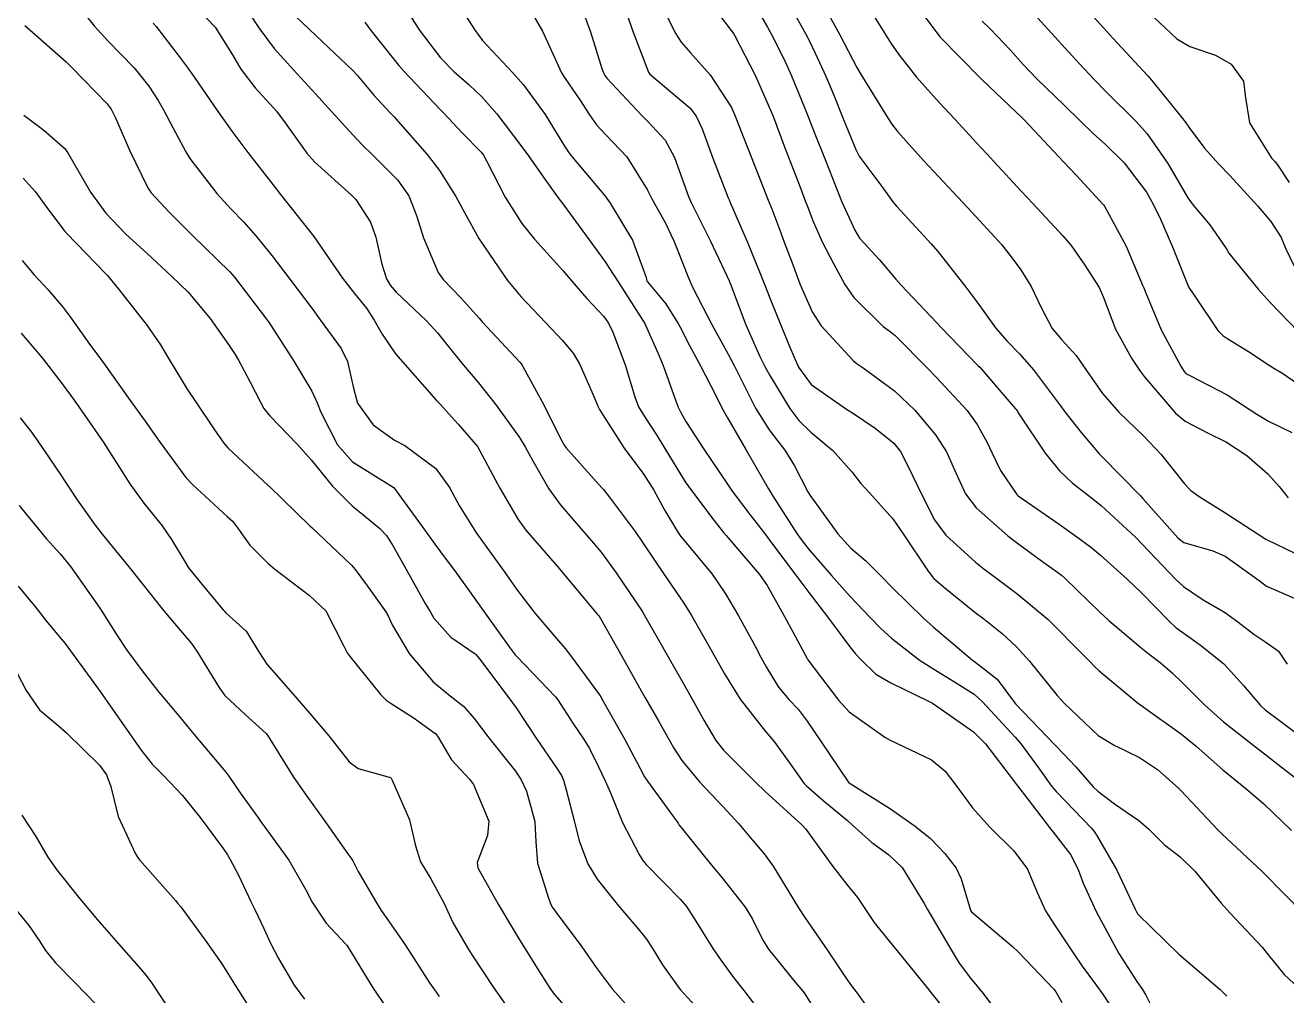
# Model space of a CAD drawing. Header units: metres. Extents: x 307586 to 320046, y 7427249 to 7434250.
# Drawn here: x 319321.9 to 319382.5, y 7427391 to 7427437.6 of the extents above; entities that cross this region are included whole.
import ezdxf

# ---------------------------------------------------------------- set-up
doc = ezdxf.new("R2010")
doc.units = ezdxf.units.M
doc.header["$MEASUREMENT"] = 0
doc.layers.add('Curvas de Nivel 1m', color=11, linetype='Continuous')
doc.layers.add('Curvas de Nivel 5m', color=15, linetype='Continuous')

msp = doc.modelspace()

# ---------------------------------------------------------------- linework, layer by layer
at = {"layer": 'Curvas de Nivel 1m', "flags": 128}
for points, elevation in [([(319356.582, 7427439.243), (319357.555, 7427437.544), (319357.736, 7427437.231), (319357.861, 7427436.989), (319358.444, 7427435.816), (319358.717, 7427435.217), (319359.334, 7427433.693), (319359.525, 7427433.204), (319359.604, 7427432.996), (319359.806, 7427432.505), (319360.331, 7427431.195), (319360.684, 7427430.287), (319361.119, 7427429.186), (319361.749, 7427427.792), (319361.982, 7427427.413), (319362.198, 7427427.173), (319362.944, 7427426.37), (319363.726, 7427425.438), (319363.976, 7427425.147), (319365.696, 7427423.33), (319365.885, 7427423.128), (319367.675, 7427421.29), (319367.764, 7427421.199), (319367.847, 7427421.107), (319369.072, 7427419.669), (319369.571, 7427419.081), (319369.597, 7427419.035), (319369.642, 7427418.958), (319370.9, 7427417.067), (319371.614, 7427416.202), (319372.196, 7427415.638), (319372.983, 7427415.039), (319373.596, 7427414.559), (319375.256, 7427413.013), (319375.57, 7427412.694), (319377.19, 7427410.994), (319377.548, 7427410.662), (319378.492, 7427410.022), (319379.53, 7427409.418), (319380.162, 7427408.954), (319380.934, 7427408.363), (319381.513, 7427407.986), (319382.124, 7427407.546), (319382.545, 7427406.924)], 849), ([(319359.985, 7427439.096), (319361.038, 7427437.188), (319361.847, 7427435.611), (319362.004, 7427435.337), (319362.104, 7427435.176), (319362.575, 7427434.425), (319363.36, 7427433.157), (319363.537, 7427432.881), (319363.807, 7427432.538), (319365.063, 7427431.137), (319365.781, 7427430.365), (319366.946, 7427429.118), (319367.754, 7427428.25), (319368.301, 7427427.654), (319368.807, 7427427.094), (319369.222, 7427426.572), (319369.731, 7427425.879), (319370.233, 7427425.075), (319370.712, 7427424.065), (319371.248, 7427423.064), (319371.688, 7427422.536), (319372.39, 7427421.76), (319372.894, 7427421.042), (319373.657, 7427419.942), (319374.466, 7427419.022), (319375.632, 7427417.904), (319376.483, 7427417.001), (319377.609, 7427415.598), (319377.9, 7427415.279), (319378.314, 7427414.979), (319379.591, 7427414.18), (319381.512, 7427412.941), (319381.573, 7427412.902), (319382.913, 7427412.266)], 847), ([(319339.877, 7427438.891), (319340.816, 7427437.43), (319341.843, 7427436.074), (319342.488, 7427435.41), (319343.21, 7427434.782), (319343.821, 7427434.201), (319344.55, 7427433.383), (319345.797, 7427431.74), (319346.06, 7427431.367), (319346.776, 7427430.362), (319347.499, 7427429.353), (319347.759, 7427428.995), (319348.453, 7427428.042), (319348.991, 7427427.331), (319349.728, 7427426.314), (319350.371, 7427425.313), (319351.6, 7427423.395), (319351.656, 7427423.3), (319351.692, 7427423.229), (319352.284, 7427421.896), (319352.544, 7427421.287), (319353.04, 7427419.891), (319353.257, 7427419.276), (319353.386, 7427419.019), (319353.636, 7427418.596), (319354.492, 7427417.261), (319355.598, 7427415.618), (319355.86, 7427415.247), (319356.705, 7427414.115), (319357.393, 7427413.232), (319357.571, 7427413.001), (319358.333, 7427411.991), (319358.914, 7427411.21), (319359.54, 7427410.366), (319360.434, 7427409.191), (319361.509, 7427407.757), (319361.772, 7427407.442), (319362.011, 7427407.172), (319362.771, 7427406.437), (319363.492, 7427406.026), (319365.322, 7427405.132), (319365.482, 7427405.04), (319365.698, 7427404.909), (319367.461, 7427403.662), (319368.036, 7427403.094), (319369.435, 7427401.26), (319369.57, 7427401.079), (319370.069, 7427400.427), (319371.107, 7427399.063), (319371.399, 7427398.703), (319372.119, 7427397.778), (319372.498, 7427397.043), (319372.727, 7427396.391), (319373.363, 7427395.03), (319374.445, 7427393.019), (319375.319, 7427391.662), (319375.587, 7427391.278), (319375.737, 7427391.004), (319376.215, 7427390.08)], 856), ([(319345.878, 7427438.852), (319346.736, 7427437.361), (319347.487, 7427435.705), (319347.658, 7427435.352), (319347.83, 7427435.077), (319348.534, 7427434.053), (319348.999, 7427433.332), (319349.335, 7427432.854), (319349.803, 7427432.356), (319350.794, 7427431.31), (319351.77, 7427429.745), (319352, 7427429.296), (319352.632, 7427428.167), (319353.062, 7427427.28), (319353.248, 7427426.79), (319353.726, 7427425.581), (319353.858, 7427425.269), (319353.97, 7427425.017), (319354.885, 7427423.258), (319355.678, 7427421.803), (319355.973, 7427421.247), (319356.271, 7427420.637), (319356.985, 7427419.237), (319357.633, 7427418.195), (319358.054, 7427417.65), (319358.385, 7427417.219), (319358.856, 7427416.452), (319359.502, 7427415.202), (319359.6, 7427415.032), (319360.933, 7427413.186), (319361.566, 7427412.507), (319362.28, 7427411.89), (319363.013, 7427411.158), (319363.545, 7427410.605), (319365.058, 7427409.135), (319365.519, 7427408.718), (319367.417, 7427407.111), (319367.502, 7427407.049), (319368.6, 7427406.2), (319369.434, 7427405.081), (319369.482, 7427405.017), (319371.36, 7427403.061), (319371.452, 7427402.966), (319372.386, 7427401.99), (319373.211, 7427401.033), (319373.43, 7427400.812), (319374.24, 7427400.202), (319375.409, 7427399.41), (319375.866, 7427399.003), (319376.64, 7427398.236), (319377.39, 7427397.654), (319378.101, 7427396.973), (319379.368, 7427395.439), (319379.795, 7427394.956), (319381.339, 7427393.321), (319381.642, 7427392.935), (319382.4, 7427392), (319383.315, 7427391.157)], 854), ([(319350.688, 7427438.498), (319351.095, 7427437.308), (319351.844, 7427435.395), (319351.876, 7427435.332), (319351.908, 7427435.299), (319353.819, 7427433.674), (319354.132, 7427433.267), (319354.409, 7427432.662), (319354.936, 7427431.259), (319355.666, 7427429.349), (319355.71, 7427429.251), (319355.762, 7427429.125), (319356.575, 7427427.242), (319357.177, 7427425.787), (319357.396, 7427425.233), (319357.711, 7427424.408), (319358.2, 7427423.222), (319358.636, 7427422.169), (319359.049, 7427421.209), (319359.66, 7427420.368), (319361.354, 7427419.183), (319361.641, 7427419.007), (319362.74, 7427418.269), (319363.627, 7427417.547), (319363.948, 7427417.147), (319364.326, 7427416.433), (319364.941, 7427415.137), (319365.584, 7427413.861), (319366.128, 7427413.124), (319367.56, 7427411.823), (319367.962, 7427411.509), (319368.521, 7427411.095), (319369.541, 7427410.315), (319371.046, 7427409.065), (319371.518, 7427408.609), (319372.283, 7427407.82), (319373.064, 7427407.037), (319373.283, 7427406.815), (319373.499, 7427406.609), (319375.415, 7427405.011), (319375.482, 7427404.96), (319375.621, 7427404.867), (319377.461, 7427403.55), (319378.163, 7427402.973), (319379.442, 7427401.849), (319380.555, 7427400.949), (319381.422, 7427400.211), (319382.751, 7427398.92)], 852), ([(319369.879, 7427438.724), (319371.388, 7427437.065), (319371.858, 7427436.552), (319372.569, 7427435.768), (319373.254, 7427435.039), (319373.834, 7427434.45), (319375.284, 7427433.015), (319375.807, 7427432.427), (319376.798, 7427431), (319377.768, 7427429.34), (319378.018, 7427428.986), (319378.821, 7427428.041), (319379.569, 7427426.963), (319379.634, 7427426.854), (319379.74, 7427426.692), (319381.141, 7427424.946), (319381.714, 7427424.317), (319383.064, 7427422.919)], 843), ([(319324.591, 7427438.35), (319325.187, 7427437.62), (319325.852, 7427436.894), (319327.113, 7427435.597), (319327.824, 7427434.714), (319328.261, 7427434.027), (319328.523, 7427433.579), (319328.964, 7427432.732), (319329.591, 7427431.563), (319329.788, 7427431.243), (319331.088, 7427429.547), (319331.756, 7427428.823), (319332.388, 7427428.169), (319332.955, 7427427.522), (319333.729, 7427426.565), (319334.554, 7427425.502), (319335.698, 7427423.973), (319336.056, 7427423.486), (319337.06, 7427422.095), (319337.368, 7427421.473), (319337.654, 7427420.188), (319337.851, 7427419.467), (319338.601, 7427418.424), (319339.625, 7427417.697), (319340.12, 7427417.435), (319341.607, 7427416.326), (319342.267, 7427415.41), (319342.736, 7427414.554), (319343.45, 7427413.392), (319343.502, 7427413.321), (319343.571, 7427413.226), (319344.895, 7427411.377), (319345.539, 7427410.469), (319346.391, 7427409.361), (319347.51, 7427408.048), (319347.832, 7427407.671), (319348.094, 7427407.341), (319349.475, 7427405.448), (319349.556, 7427405.319), (319349.672, 7427405.117), (319350.703, 7427403.307), (319351.439, 7427401.9), (319351.646, 7427401.508), (319351.789, 7427401.295), (319352.865, 7427399.824), (319353.258, 7427399.272), (319353.318, 7427399.187), (319353.401, 7427399.076), (319354.871, 7427397.255), (319355.374, 7427396.643), (319356.482, 7427395.233), (319356.816, 7427394.697), (319357.337, 7427393.649), (319357.602, 7427393.217), (319358.888, 7427391.633), (319359.252, 7427391.201), (319359.312, 7427391.113), (319360.534, 7427389.187)], 862), ([(319332.613, 7427438.275), (319333.105, 7427437.521), (319333.848, 7427436.53), (319334.763, 7427435.501), (319335.821, 7427434.346), (319336.61, 7427433.482), (319337.8, 7427432.18), (319338.146, 7427431.814), (319338.521, 7427431.459), (319339.775, 7427430.215), (319340.319, 7427429.434), (319340.686, 7427428.499), (319341.021, 7427427.427), (319341.718, 7427425.762), (319341.965, 7427425.416), (319342.829, 7427424.528), (319343.695, 7427423.557), (319343.837, 7427423.389), (319345.674, 7427421.432), (319345.72, 7427421.37), (319345.798, 7427421.241), (319346.828, 7427419.358), (319347.627, 7427417.744), (319347.763, 7427417.486), (319347.865, 7427417.346), (319349.594, 7427415.409), (319349.669, 7427415.319), (319349.938, 7427414.968), (319351.202, 7427413.304), (319351.568, 7427412.765), (319352.149, 7427411.881), (319352.565, 7427411.285), (319353.532, 7427409.863), (319353.899, 7427409.266), (319354.437, 7427408.337), (319355.048, 7427407.255), (319355.491, 7427406.454), (319356.25, 7427405.242), (319357.458, 7427403.693), (319357.674, 7427403.445), (319357.854, 7427403.224), (319358.528, 7427402.298), (319359.306, 7427401.202), (319359.431, 7427401.068), (319360.222, 7427400.391), (319361.406, 7427399.399), (319361.648, 7427399.176), (319362.574, 7427398.342), (319363.389, 7427397.752), (319364.023, 7427397.144), (319365.084, 7427395.414), (319365.243, 7427395.131), (319365.36, 7427394.932), (319366.427, 7427393.114), (319366.769, 7427392.55), (319367.32, 7427391.818), (319367.918, 7427391.094), (319369.286, 7427389.266)], 859), ([(319334.649, 7427438.281), (319335.494, 7427437.494), (319335.858, 7427437.131), (319337.616, 7427435.472), (319337.831, 7427435.236), (319338.639, 7427434.275), (319339.396, 7427433.446), (319339.603, 7427433.235), (319339.809, 7427433.02), (319341.201, 7427431.426), (319341.782, 7427430.665), (319342.579, 7427429.408), (319342.99, 7427428.636), (319343.684, 7427427.391), (319343.742, 7427427.297), (319345.06, 7427425.377), (319345.705, 7427424.608), (319346.88, 7427423.358), (319347.684, 7427422.504), (319348.213, 7427421.876), (319348.536, 7427421.337), (319349.22, 7427419.756), (319349.406, 7427419.324), (319349.488, 7427419.169), (319349.639, 7427418.914), (319350.665, 7427417.31), (319351.604, 7427416.049), (319352.089, 7427415.293), (319352.616, 7427414.317), (319353.248, 7427413.275), (319353.381, 7427413.083), (319353.569, 7427412.848), (319354.889, 7427411.257), (319355.539, 7427410.311), (319356.161, 7427409.244), (319356.962, 7427407.782), (319357.26, 7427407.232), (319357.496, 7427406.789), (319358.084, 7427405.823), (319358.603, 7427405.213), (319359.032, 7427404.762), (319359.468, 7427404.188), (319360.137, 7427403.193), (319361.434, 7427401.261), (319361.472, 7427401.218), (319361.53, 7427401.179), (319363.416, 7427400.004), (319364.662, 7427399.137), (319365.397, 7427398.534), (319366.089, 7427397.818), (319366.626, 7427397.111), (319366.871, 7427396.601), (319367.319, 7427395.101), (319367.362, 7427395.022), (319367.874, 7427394.576), (319369.337, 7427393.354), (319369.618, 7427393.077), (319371.315, 7427391.29), (319371.417, 7427391.161), (319371.482, 7427391.057), (319371.706, 7427390.655)], 858), ([(319348.725, 7427438.191), (319349.043, 7427437.332), (319349.589, 7427435.571), (319349.682, 7427435.322), (319349.737, 7427435.227), (319349.831, 7427435.105), (319351.509, 7427433.303), (319351.81, 7427433.016), (319352.638, 7427432.124), (319353.079, 7427431.281), (319353.765, 7427429.417), (319353.822, 7427429.269), (319353.879, 7427429.151), (319354.817, 7427427.259), (319355.724, 7427425.319), (319355.754, 7427425.25), (319355.772, 7427425.199), (319356.511, 7427423.242), (319357.189, 7427421.724), (319357.432, 7427421.232), (319357.666, 7427420.799), (319358.63, 7427419.215), (319359.067, 7427418.638), (319359.632, 7427418.084), (319360.698, 7427417.189), (319361.613, 7427416.175), (319362.048, 7427415.614), (319362.466, 7427415.167), (319363.584, 7427413.918), (319364.117, 7427413.145), (319365.247, 7427411.442), (319365.473, 7427411.131), (319365.552, 7427411.041), (319366.006, 7427410.665), (319367.528, 7427409.43), (319367.954, 7427409.104), (319368.83, 7427408.405), (319369.51, 7427407.771), (319370.146, 7427407.074), (319371.486, 7427405.415), (319371.65, 7427405.223), (319371.813, 7427405.055), (319373.46, 7427403.499), (319374.223, 7427403.022), (319375.447, 7427402.429), (319376.297, 7427401.853), (319377.299, 7427400.982), (319377.431, 7427400.852), (319379.204, 7427398.962), (319379.401, 7427398.761), (319381.35, 7427396.94), (319381.383, 7427396.909), (319382.357, 7427395.91), (319383.363, 7427394.91)], 853), ([(319352.707, 7427438.123), (319353.119, 7427437.281), (319353.408, 7427436.827), (319353.853, 7427436.32), (319354.794, 7427435.26), (319355.819, 7427433.684), (319356.018, 7427433.248), (319356.146, 7427432.91), (319356.801, 7427431.24), (319357.479, 7427429.522), (319357.596, 7427429.232), (319357.759, 7427428.81), (319358.194, 7427427.67), (319358.365, 7427427.221), (319358.739, 7427426.221), (319359.117, 7427425.209), (319359.703, 7427423.871), (319360.142, 7427423.196), (319361.676, 7427421.52), (319361.861, 7427421.363), (319362.157, 7427421.173), (319363.657, 7427420.068), (319364.635, 7427419.14), (319365.631, 7427417.948), (319366.161, 7427417.125), (319366.613, 7427416.12), (319367.078, 7427415.115), (319367.593, 7427414.434), (319369.114, 7427413.087), (319369.375, 7427412.887), (319369.57, 7427412.745), (319370.731, 7427411.899), (319371.555, 7427411.299), (319371.692, 7427411.195), (319371.851, 7427411.056), (319373.529, 7427409.427), (319373.972, 7427409.026), (319375.51, 7427407.731), (319375.906, 7427407.405), (319376.425, 7427406.996), (319377.017, 7427406.506), (319377.494, 7427406.039), (319378.557, 7427404.969), (319379.471, 7427404.156), (319381.008, 7427402.944), (319381.45, 7427402.605), (319382.395, 7427401.878), (319383.435, 7427401.078)], 851), ([(319358.847, 7427438.19), (319359.404, 7427437.207), (319359.561, 7427436.906), (319359.854, 7427436.3), (319360.361, 7427435.195), (319360.745, 7427434.275), (319361.173, 7427433.186), (319361.798, 7427431.677), (319361.969, 7427431.352), (319362.093, 7427431.175), (319363.046, 7427429.889), (319363.586, 7427429.153), (319363.663, 7427429.053), (319363.761, 7427428.94), (319365.425, 7427427.133), (319365.739, 7427426.759), (319367.046, 7427425.117), (319367.709, 7427424.215), (319368.52, 7427423.098), (319369.065, 7427422.468), (319369.68, 7427421.831), (319370.347, 7427421.073), (319371.647, 7427419.338), (319371.852, 7427419.057), (319372.643, 7427418.055), (319373.493, 7427417.032), (319373.558, 7427416.966), (319373.622, 7427416.904), (319375.492, 7427415.011), (319375.601, 7427414.894), (319377.275, 7427412.993), (319377.571, 7427412.77), (319378.964, 7427412.366), (319379.564, 7427412.117), (319381.184, 7427410.944), (319381.549, 7427410.677), (319381.991, 7427410.488), (319383.536, 7427409.804)], 848), ([(319362.721, 7427438.017), (319363.248, 7427437.159), (319363.493, 7427436.789), (319363.854, 7427436.25), (319364.725, 7427435.141), (319365.825, 7427433.91), (319366.556, 7427433.123), (319367.8, 7427431.788), (319368.127, 7427431.435), (319368.436, 7427431.1), (319369.771, 7427429.649), (319370.305, 7427429.075), (319371.748, 7427427.523), (319371.967, 7427427.278), (319372.148, 7427427.054), (319372.804, 7427426.115), (319373.507, 7427425.033), (319373.716, 7427424.559), (319374.292, 7427423.024), (319375.055, 7427421.641), (319375.472, 7427421.012), (319375.669, 7427420.75), (319377.176, 7427418.995), (319377.639, 7427418.6), (319378.71, 7427418.05), (319379.629, 7427417.602), (319380.6, 7427416.95), (319381.614, 7427416.077), (319382.148, 7427415.471), (319382.591, 7427414.925)], 846), ([(319367.87, 7427437.842), (319368.248, 7427437.485), (319368.617, 7427437.099), (319369.221, 7427436.454), (319369.85, 7427435.76), (319370.51, 7427435.073), (319371.824, 7427433.802), (319372.593, 7427433.048), (319373.212, 7427432.444), (319373.802, 7427431.912), (319374.706, 7427431.021), (319375.772, 7427429.612), (319376.111, 7427429.007), (319376.446, 7427428.313), (319377.022, 7427426.997), (319377.725, 7427425.219), (319377.798, 7427425.063), (319377.842, 7427424.988), (319378.128, 7427424.573), (319379.203, 7427422.967), (319379.452, 7427422.725), (319379.689, 7427422.561), (319380.683, 7427421.95), (319381.677, 7427421.304), (319381.896, 7427421.158), (319382.279, 7427420.931), (319383.659, 7427419.988)], 844), ([(319373.062, 7427438.23), (319373.866, 7427437.35), (319374.157, 7427437.027), (319375.845, 7427435.206), (319376.021, 7427435.008), (319376.857, 7427433.971), (319377.629, 7427432.992), (319377.81, 7427432.741), (319378.56, 7427431.738), (319379.251, 7427430.968), (319379.785, 7427430.412), (319381.128, 7427428.946), (319381.756, 7427428.209), (319382.255, 7427427.439), (319382.463, 7427426.929), (319382.878, 7427426.067)], 842), ([(319375.875, 7427438.265), (319377.242, 7427436.996), (319377.859, 7427436.625), (319379.086, 7427436.202), (319379.851, 7427435.765), (319380.433, 7427434.954), (319380.516, 7427434.27), (319380.731, 7427432.951), (319381.796, 7427431.244), (319381.947, 7427431.09), (319382.078, 7427430.936), (319382.63, 7427430.078)], 841), ([(319321.862, 7427437.624), (319322.095, 7427437.42), (319323.837, 7427435.878), (319324.092, 7427435.627), (319325.815, 7427433.861), (319326.006, 7427433.608), (319326.217, 7427433.198), (319326.904, 7427431.599), (319327.766, 7427429.819), (319327.921, 7427429.588), (319328.816, 7427428.637), (319329.744, 7427427.715), (319329.902, 7427427.558), (319331.717, 7427425.789), (319331.934, 7427425.537), (319332.702, 7427424.524), (319333.47, 7427423.513), (319333.565, 7427423.385), (319333.69, 7427423.19), (319334.792, 7427421.499), (319335.651, 7427420.049), (319335.903, 7427419.487), (319336.088, 7427419.036), (319336.887, 7427417.477), (319337.611, 7427416.656), (319339.56, 7427415.44), (319339.579, 7427415.427), (319341.035, 7427413.425), (319341.566, 7427412.685), (319342.107, 7427411.961), (319342.524, 7427411.405), (319343.532, 7427410.003), (319343.973, 7427409.385), (319345.186, 7427407.694), (319345.43, 7427407.371), (319345.502, 7427407.284), (319347.361, 7427405.351), (319347.472, 7427405.212), (319348.2, 7427404.079), (319348.717, 7427403.331), (319348.996, 7427402.875), (319349.44, 7427401.992), (319349.756, 7427401.317), (319350.009, 7427400.729), (319350.586, 7427399.308), (319351.388, 7427397.767), (319351.567, 7427397.479), (319351.721, 7427397.295), (319353.358, 7427395.624), (319353.655, 7427395.267), (319354.223, 7427394.383), (319354.928, 7427393.254), (319355.327, 7427392.674), (319355.93, 7427391.852), (319356.417, 7427391.233), (319357.296, 7427390.084)], 863), ([(319328.019, 7427437.742), (319328.172, 7427437.585), (319329.27, 7427436.14), (319329.706, 7427435.562), (319329.759, 7427435.488), (319329.831, 7427435.38), (319331.108, 7427433.547), (319331.803, 7427432.551), (319332.233, 7427431.969), (319332.577, 7427431.528), (319333.77, 7427429.982), (319334.143, 7427429.506), (319335.743, 7427427.49), (319337.128, 7427425.476), (319337.706, 7427424.748), (319338.274, 7427424.037), (319338.653, 7427423.456), (319339.026, 7427422.79), (319339.677, 7427421.848), (319340.02, 7427421.437), (319341.646, 7427419.606), (319341.814, 7427419.417), (319342.689, 7427418.46), (319343.623, 7427417.39), (319344.693, 7427415.379), (319345.578, 7427413.871), (319345.944, 7427413.366), (319347.554, 7427411.501), (319347.626, 7427411.422), (319347.688, 7427411.348), (319348.521, 7427410.353), (319349.372, 7427409.322), (319349.441, 7427409.241), (319349.521, 7427409.122), (319350.557, 7427407.309), (319351.478, 7427405.646), (319351.679, 7427405.297), (319352.335, 7427404.16), (319352.822, 7427403.279), (319353.053, 7427402.88), (319353.443, 7427402.29), (319354.287, 7427401.261), (319355.415, 7427400.072), (319356.176, 7427399.238), (319356.737, 7427398.57), (319357.389, 7427397.807), (319357.832, 7427397.216), (319358.543, 7427396.03), (319359.039, 7427395.203), (319359.348, 7427394.741), (319360.425, 7427393.189), (319361.32, 7427391.846), (319361.598, 7427391.458), (319361.816, 7427391.172), (319363.283, 7427389.15)], 861), ([(319338.194, 7427437.792), (319338.442, 7427437.461), (319339.837, 7427435.706), (319340.069, 7427435.438), (319341.815, 7427433.591), (319341.902, 7427433.507), (319341.992, 7427433.417), (319342.874, 7427432.474), (319343.794, 7427431.535), (319343.906, 7427431.389), (319344.045, 7427431.132), (319344.952, 7427429.378), (319345.75, 7427428.115), (319346.359, 7427427.364), (319347.72, 7427425.854), (319348.152, 7427425.343), (319348.873, 7427424.501), (319349.696, 7427423.638), (319349.917, 7427423.318), (319350.124, 7427422.88), (319350.714, 7427421.31), (319351.18, 7427419.774), (319351.36, 7427419.303), (319351.638, 7427418.825), (319352.245, 7427417.906), (319352.621, 7427417.285), (319353.599, 7427415.692), (319353.898, 7427415.267), (319354.984, 7427413.851), (319355.447, 7427413.251), (319355.571, 7427413.104), (319357.174, 7427411.234), (319357.545, 7427410.707), (319358.381, 7427409.217), (319358.781, 7427408.477), (319359.458, 7427407.201), (319359.476, 7427407.174), (319359.502, 7427407.138), (319360.972, 7427405.185), (319361.475, 7427404.633), (319363.204, 7427403.407), (319363.455, 7427403.272), (319363.733, 7427403.147), (319365.445, 7427402.323), (319366.095, 7427401.776), (319366.606, 7427401.112), (319367.417, 7427400.013), (319368.24, 7427399.092), (319369.392, 7427397.95), (319370.062, 7427397.073), (319370.532, 7427395.908), (319370.921, 7427395.064), (319371.353, 7427394.39), (319372.251, 7427393.046), (319372.689, 7427392.402), (319373.318, 7427391.542), (319373.689, 7427391.026), (319374.495, 7427389.817)], 857), ([(319321.81, 7427433.327), (319322.764, 7427432.607), (319323.794, 7427431.703), (319323.85, 7427431.629), (319323.915, 7427431.505), (319325.012, 7427429.618), (319325.753, 7427428.605), (319326.711, 7427427.6), (319327.729, 7427426.669), (319328.912, 7427425.572), (319329.321, 7427425.178), (319329.705, 7427424.802), (319330.772, 7427423.549), (319331.68, 7427422.251), (319331.96, 7427421.82), (319332.133, 7427421.533), (319332.674, 7427420.508), (319333.18, 7427419.517), (319333.349, 7427419.223), (319333.636, 7427418.864), (319334.953, 7427417.497), (319335.612, 7427416.753), (319336.652, 7427415.479), (319337.584, 7427414.536), (319338.177, 7427414.059), (319338.927, 7427413.45), (319339.235, 7427413.111), (319339.565, 7427412.601), (319340.216, 7427411.433), (319341.107, 7427409.847), (319341.35, 7427409.422), (319341.52, 7427409.141), (319342.331, 7427408.227), (319343.503, 7427407.425), (319343.542, 7427407.39), (319343.715, 7427407.173), (319345.082, 7427405.374), (319345.467, 7427404.82), (319346.431, 7427403.36), (319347.438, 7427401.894), (319347.654, 7427401.566), (319347.75, 7427401.345), (319347.886, 7427400.883), (319348.279, 7427399.337), (319348.5, 7427398.435), (319348.922, 7427397.325), (319349.372, 7427396.587), (319350.389, 7427395.31), (319351.342, 7427394.197), (319351.746, 7427393.703), (319352.007, 7427393.29), (319352.505, 7427392.463), (319353.314, 7427391.349), (319353.38, 7427391.269), (319354.076, 7427390.487)], 864), ([(319321.723, 7427426.335), (319322.3, 7427425.651), (319322.984, 7427424.919), (319323.697, 7427424.075), (319324.031, 7427423.627), (319324.94, 7427422.358), (319325.488, 7427421.612), (319325.669, 7427421.361), (319326.916, 7427419.597), (319327.633, 7427418.606), (319328.059, 7427418.015), (319328.356, 7427417.579), (319329.598, 7427415.902), (319329.909, 7427415.557), (319331.578, 7427414.021), (319331.831, 7427413.792), (319332.048, 7427413.533), (319332.678, 7427412.638), (319333.555, 7427411.756), (319333.86, 7427411.507), (319335.534, 7427410.232), (319336.327, 7427409.482), (319337.193, 7427407.786), (319337.356, 7427407.471), (319337.5, 7427407.277), (319338.966, 7427405.448), (319339.223, 7427405.197), (319339.469, 7427405.038), (319340.565, 7427404.326), (319341.456, 7427403.693), (319341.607, 7427403.571), (319341.719, 7427403.416), (319342.359, 7427402.323), (319343.224, 7427401.393), (319343.429, 7427401.143), (319344.158, 7427399.382), (319344.094, 7427398.685), (319343.602, 7427397.388), (319343.636, 7427397.131), (319344.611, 7427395.377), (319345.341, 7427394.15), (319345.639, 7427393.668), (319345.826, 7427393.363), (319346.403, 7427392.433), (319347.093, 7427391.343), (319347.309, 7427391.055), (319348.831, 7427389.325)], 866), ([(319321.685, 7427422.839), (319322.223, 7427422.196), (319322.681, 7427421.645), (319323.654, 7427420.399), (319324.229, 7427419.624), (319325.623, 7427417.61), (319326.906, 7427415.597), (319327.584, 7427414.663), (319328.061, 7427414.066), (319328.452, 7427413.577), (319328.907, 7427412.911), (319329.556, 7427411.82), (319329.729, 7427411.558), (319330.571, 7427410.516), (319331.382, 7427409.541), (319331.446, 7427409.465), (319331.521, 7427409.397), (319332.492, 7427408.504), (319333.104, 7427407.516), (319333.494, 7427406.929), (319334.74, 7427405.497), (319335.465, 7427404.667), (319336.466, 7427403.48), (319337.44, 7427402.22), (319337.875, 7427401.901), (319339.433, 7427401.474), (319339.47, 7427401.44), (319339.518, 7427401.353), (319340.343, 7427399.431), (319340.63, 7427398.188), (319340.882, 7427397.425), (319341.371, 7427396.594), (319342.015, 7427395.41), (319342.438, 7427394.498), (319343.065, 7427393.394), (319343.17, 7427393.231), (319343.329, 7427392.982), (319344.379, 7427391.379), (319345.293, 7427390.075)], 867), ([(319321.634, 7427418.774), (319322.124, 7427418.148), (319322.488, 7427417.647), (319323.598, 7427415.999), (319323.846, 7427415.627), (319324.376, 7427414.831), (319325.234, 7427413.613), (319325.569, 7427413.181), (319326.86, 7427411.597), (319327.54, 7427410.73), (319328.46, 7427409.576), (319328.947, 7427408.998), (319329.511, 7427408.328), (319329.861, 7427407.911), (319330.131, 7427407.554), (319331.17, 7427405.85), (319331.368, 7427405.541), (319331.472, 7427405.416), (319332.442, 7427404.504), (319333.454, 7427403.593), (319333.523, 7427403.509), (319333.653, 7427403.306), (319334.765, 7427401.497), (319335.419, 7427400.572), (319336.203, 7427399.482), (319337.386, 7427397.802), (319337.529, 7427397.612), (319337.617, 7427397.466), (319337.878, 7427396.96), (319338.758, 7427395.449), (319338.992, 7427395.086), (319339.344, 7427394.584), (319340.135, 7427393.432), (319341.315, 7427391.596), (319341.384, 7427391.49), (319341.431, 7427391.418), (319341.775, 7427390.944)], 868), ([(319321.582, 7427414.555), (319321.986, 7427414.063), (319322.313, 7427413.649), (319322.885, 7427412.959), (319323.559, 7427412.223), (319324.05, 7427411.625), (319325.313, 7427409.825), (319325.463, 7427409.611), (319325.486, 7427409.574), (319325.522, 7427409.525), (319326.257, 7427408.349), (319326.76, 7427407.597), (319327.488, 7427406.596), (319328.295, 7427405.578), (319328.836, 7427404.939), (319329.459, 7427404.184), (319329.984, 7427403.555), (319331.436, 7427401.823), (319331.562, 7427401.666), (319331.659, 7427401.537), (319332.213, 7427400.737), (319333.086, 7427399.515), (319333.216, 7427399.328), (319333.399, 7427399.08), (319334.543, 7427397.498), (319335.362, 7427396.065), (319335.665, 7427395.487), (319336.339, 7427394.477), (319337.288, 7427393.461), (319337.308, 7427393.435), (319337.332, 7427393.408), (319338.541, 7427391.448), (319339.296, 7427390.316)], 869), ([(319321.485, 7427406.492), (319321.924, 7427405.653), (319322.556, 7427404.735), (319323.456, 7427403.98), (319323.859, 7427403.626), (319325.438, 7427402.071), (319325.776, 7427401.607), (319325.987, 7427401.042), (319326.34, 7427399.601), (319327.178, 7427397.799), (319327.308, 7427397.591), (319327.382, 7427397.498), (319329.093, 7427395.564), (319329.211, 7427395.421), (319329.35, 7427395.249), (319330.604, 7427393.547), (319331.323, 7427392.515), (319331.699, 7427391.916), (319331.94, 7427391.531), (319333.096, 7427389.702)], 871), ([(319321.71, 7427399.655), (319322.389, 7427398.641), (319322.964, 7427397.636), (319323.374, 7427397.047), (319324.519, 7427395.618), (319325.343, 7427394.624), (319326.242, 7427393.601), (319327.321, 7427392.388), (319327.69, 7427391.957), (319327.963, 7427391.58), (319329.283, 7427389.56)], 872), ([(319321.348, 7427395.217), (319322.05, 7427394.359), (319322.541, 7427393.642), (319322.85, 7427393.162), (319323.322, 7427392.56), (319324.259, 7427391.621), (319325.297, 7427390.547)], 873)]:
    msp.add_lwpolyline(points, dxfattribs=dict(at, elevation=elevation))
at = {"layer": 'Curvas de Nivel 5m', "flags": 128}
for points, elevation in [([(319354.395, 7427439.265), (319355.864, 7427437.328), (319355.918, 7427437.249), (319355.981, 7427437.129), (319356.962, 7427435.239), (319357.814, 7427433.308), (319357.844, 7427433.23), (319358.372, 7427431.795), (319358.598, 7427431.218), (319359.125, 7427429.857), (319359.373, 7427429.206), (319359.48, 7427428.924), (319359.753, 7427428.213), (319360.205, 7427427.195), (319360.735, 7427426.187), (319361.28, 7427425.184), (319361.713, 7427424.548), (319363.117, 7427423.159), (319363.452, 7427422.915), (319363.689, 7427422.724), (319365.263, 7427421.134), (319365.667, 7427420.718), (319367.15, 7427419.115), (319367.636, 7427418.448), (319368.111, 7427417.586), (319368.335, 7427417.099), (319368.756, 7427416.235), (319369.535, 7427415.081), (319369.602, 7427415.017), (319369.807, 7427414.871), (319371.582, 7427413.651), (319372.432, 7427413.047), (319373.088, 7427412.557), (319373.564, 7427412.158), (319374.848, 7427411.017), (319375.543, 7427410.351), (319376.859, 7427408.997), (319377.201, 7427408.674), (319377.517, 7427408.439), (319378.373, 7427407.832), (319379.471, 7427406.96), (319379.503, 7427406.929), (319380.437, 7427405.896), (319381.257, 7427404.942), (319381.48, 7427404.734), (319382.226, 7427404.174), (319383.458, 7427403.251)], 850), ([(319364.324, 7427439.146), (319365.654, 7427437.344), (319365.814, 7427437.13), (319365.862, 7427437.075), (319367.783, 7427435.111), (319367.842, 7427435.051), (319368.541, 7427434.391), (319369.814, 7427433.181), (319369.915, 7427433.079), (319371.793, 7427431.084), (319372.417, 7427430.417), (319373.695, 7427429.031), (319373.726, 7427428.994), (319373.762, 7427428.945), (319374.802, 7427427.019), (319375.587, 7427425.148), (319375.642, 7427425.011), (319375.72, 7427424.803), (319376.481, 7427423.002), (319377.423, 7427421.245), (319377.583, 7427420.991), (319377.672, 7427420.901), (319377.859, 7427420.798), (319379.657, 7427419.868), (319381.08, 7427418.946), (319381.64, 7427418.615), (319382.766, 7427418.055)], 845), ([(319329.875, 7427438.731), (319331.013, 7427437.549), (319331.843, 7427436.221), (319332.233, 7427435.534), (319332.934, 7427434.633), (319333.815, 7427433.677), (319333.958, 7427433.509), (319334.366, 7427432.946), (319335.414, 7427431.494), (319335.787, 7427431.073), (319337.561, 7427429.472), (319337.761, 7427429.262), (319338.471, 7427428.18), (319338.721, 7427427.455), (319339.017, 7427426.157), (319339.24, 7427425.447), (319339.414, 7427425.148), (319339.707, 7427424.806), (319341.157, 7427423.425), (319341.687, 7427422.852), (319342.327, 7427422.058), (319342.865, 7427421.402), (319343.659, 7427420.445), (319344.506, 7427419.381), (319345.627, 7427417.82), (319345.905, 7427417.367), (319346.271, 7427416.706), (319347.052, 7427415.355), (319347.585, 7427414.602), (319348.159, 7427413.922), (319348.686, 7427413.333), (319349.101, 7427412.86), (319349.563, 7427412.301), (319350.284, 7427411.313), (319351.525, 7427409.465), (319351.629, 7427409.298), (319352.316, 7427408.093), (319352.775, 7427407.281), (319353.484, 7427406.038), (319353.919, 7427405.266), (319354.493, 7427404.23), (319355.081, 7427403.254), (319355.448, 7427402.79), (319356.989, 7427401.234), (319357.427, 7427400.817), (319359.205, 7427399.202), (319359.401, 7427398.987), (319360.705, 7427397.187), (319361.37, 7427396.33), (319361.885, 7427395.697), (319362.24, 7427395.167), (319362.691, 7427394.498), (319363.341, 7427393.684), (319363.785, 7427393.145), (319365.314, 7427391.265), (319365.371, 7427391.187), (319365.408, 7427391.129), (319365.945, 7427390.479)], 860), ([(319342.859, 7427438.392), (319343.505, 7427437.395), (319343.856, 7427436.918), (319345.301, 7427435.375), (319345.827, 7427434.78), (319346.87, 7427433.359), (319347.798, 7427431.831), (319347.985, 7427431.537), (319348.136, 7427431.345), (319349.764, 7427429.405), (319349.831, 7427429.319), (319349.997, 7427429.082), (319351.065, 7427427.307), (319351.716, 7427425.519), (319351.759, 7427425.345), (319351.784, 7427425.299), (319352.673, 7427424.251), (319353.284, 7427423.276), (319353.425, 7427423.008), (319353.685, 7427422.488), (319354.329, 7427421.263), (319355.065, 7427419.843), (319355.367, 7427419.253), (319355.638, 7427418.761), (319356.516, 7427417.241), (319357.604, 7427415.361), (319357.65, 7427415.276), (319357.679, 7427415.229), (319357.793, 7427415.034), (319358.969, 7427413.209), (319359.22, 7427412.855), (319359.565, 7427412.428), (319360.629, 7427411.189), (319361.538, 7427410.176), (319362.5, 7427409.165), (319363.003, 7427408.643), (319363.513, 7427408.167), (319364.851, 7427407.137), (319365.499, 7427406.712), (319366.546, 7427406.066), (319367.487, 7427405.477), (319367.69, 7427405.312), (319367.887, 7427405.104), (319369.458, 7427403.417), (319369.755, 7427403.077), (319370.63, 7427401.879), (319371.216, 7427401.062), (319371.429, 7427400.802), (319373.132, 7427399.034), (319373.253, 7427398.884), (319373.399, 7427398.66), (319374.343, 7427397.02), (319375.225, 7427395.15), (319375.293, 7427395.011), (319375.361, 7427394.905), (319377.333, 7427392.98), (319379.316, 7427391.274), (319379.631, 7427390.957)], 855), ([(319321.772, 7427430.297), (319322.358, 7427429.651), (319322.952, 7427428.839), (319323.744, 7427427.772), (319323.869, 7427427.629), (319325.715, 7427425.724), (319325.822, 7427425.609), (319326.394, 7427424.915), (319327.435, 7427423.593), (319327.69, 7427423.265), (319328.383, 7427422.283), (319328.787, 7427421.573), (319329.652, 7427420.15), (319330.059, 7427419.556), (319330.944, 7427418.233), (319331.429, 7427417.542), (319331.62, 7427417.33), (319333.553, 7427415.511), (319333.576, 7427415.493), (319333.593, 7427415.474), (319334.22, 7427414.87), (319335.574, 7427413.557), (319335.646, 7427413.489), (319337.555, 7427411.689), (319337.66, 7427411.574), (319337.738, 7427411.467), (319338.328, 7427410.671), (319339.213, 7427409.445), (319339.321, 7427409.243), (319339.517, 7427408.82), (319340.336, 7427407.432), (319341.483, 7427406.078), (319342.299, 7427405.408), (319342.959, 7427404.889), (319343.462, 7427404.314), (319344.156, 7427403.383), (319345.437, 7427401.777), (319345.711, 7427401.367), (319345.967, 7427400.822), (319346.373, 7427399.36), (319346.421, 7427398.388), (319346.508, 7427397.353), (319347.029, 7427395.673), (319347.159, 7427395.343), (319347.228, 7427395.218), (319347.35, 7427395.04), (319348.634, 7427393.327), (319349.323, 7427392.335), (319350.092, 7427391.312), (319351.293, 7427389.974)], 865), ([(319321.538, 7427410.675), (319322.377, 7427409.647), (319322.881, 7427409.004), (319323.509, 7427408.246), (319323.788, 7427407.909), (319324, 7427407.625), (319325.473, 7427405.61), (319326.892, 7427403.596), (319327.445, 7427402.789), (319327.976, 7427402.12), (319328.525, 7427401.574), (319329.419, 7427400.619), (319330.284, 7427399.551), (319331.388, 7427398.064), (319331.601, 7427397.753), (319331.732, 7427397.535), (319332.127, 7427396.773), (319332.727, 7427395.519), (319332.931, 7427395.098), (319333.34, 7427394.217), (319333.669, 7427393.507), (319334.051, 7427392.778), (319334.804, 7427391.495), (319335.303, 7427390.818)], 870)]:
    msp.add_lwpolyline(points, dxfattribs=dict(at, elevation=elevation))

doc.saveas('drawing.dxf')
